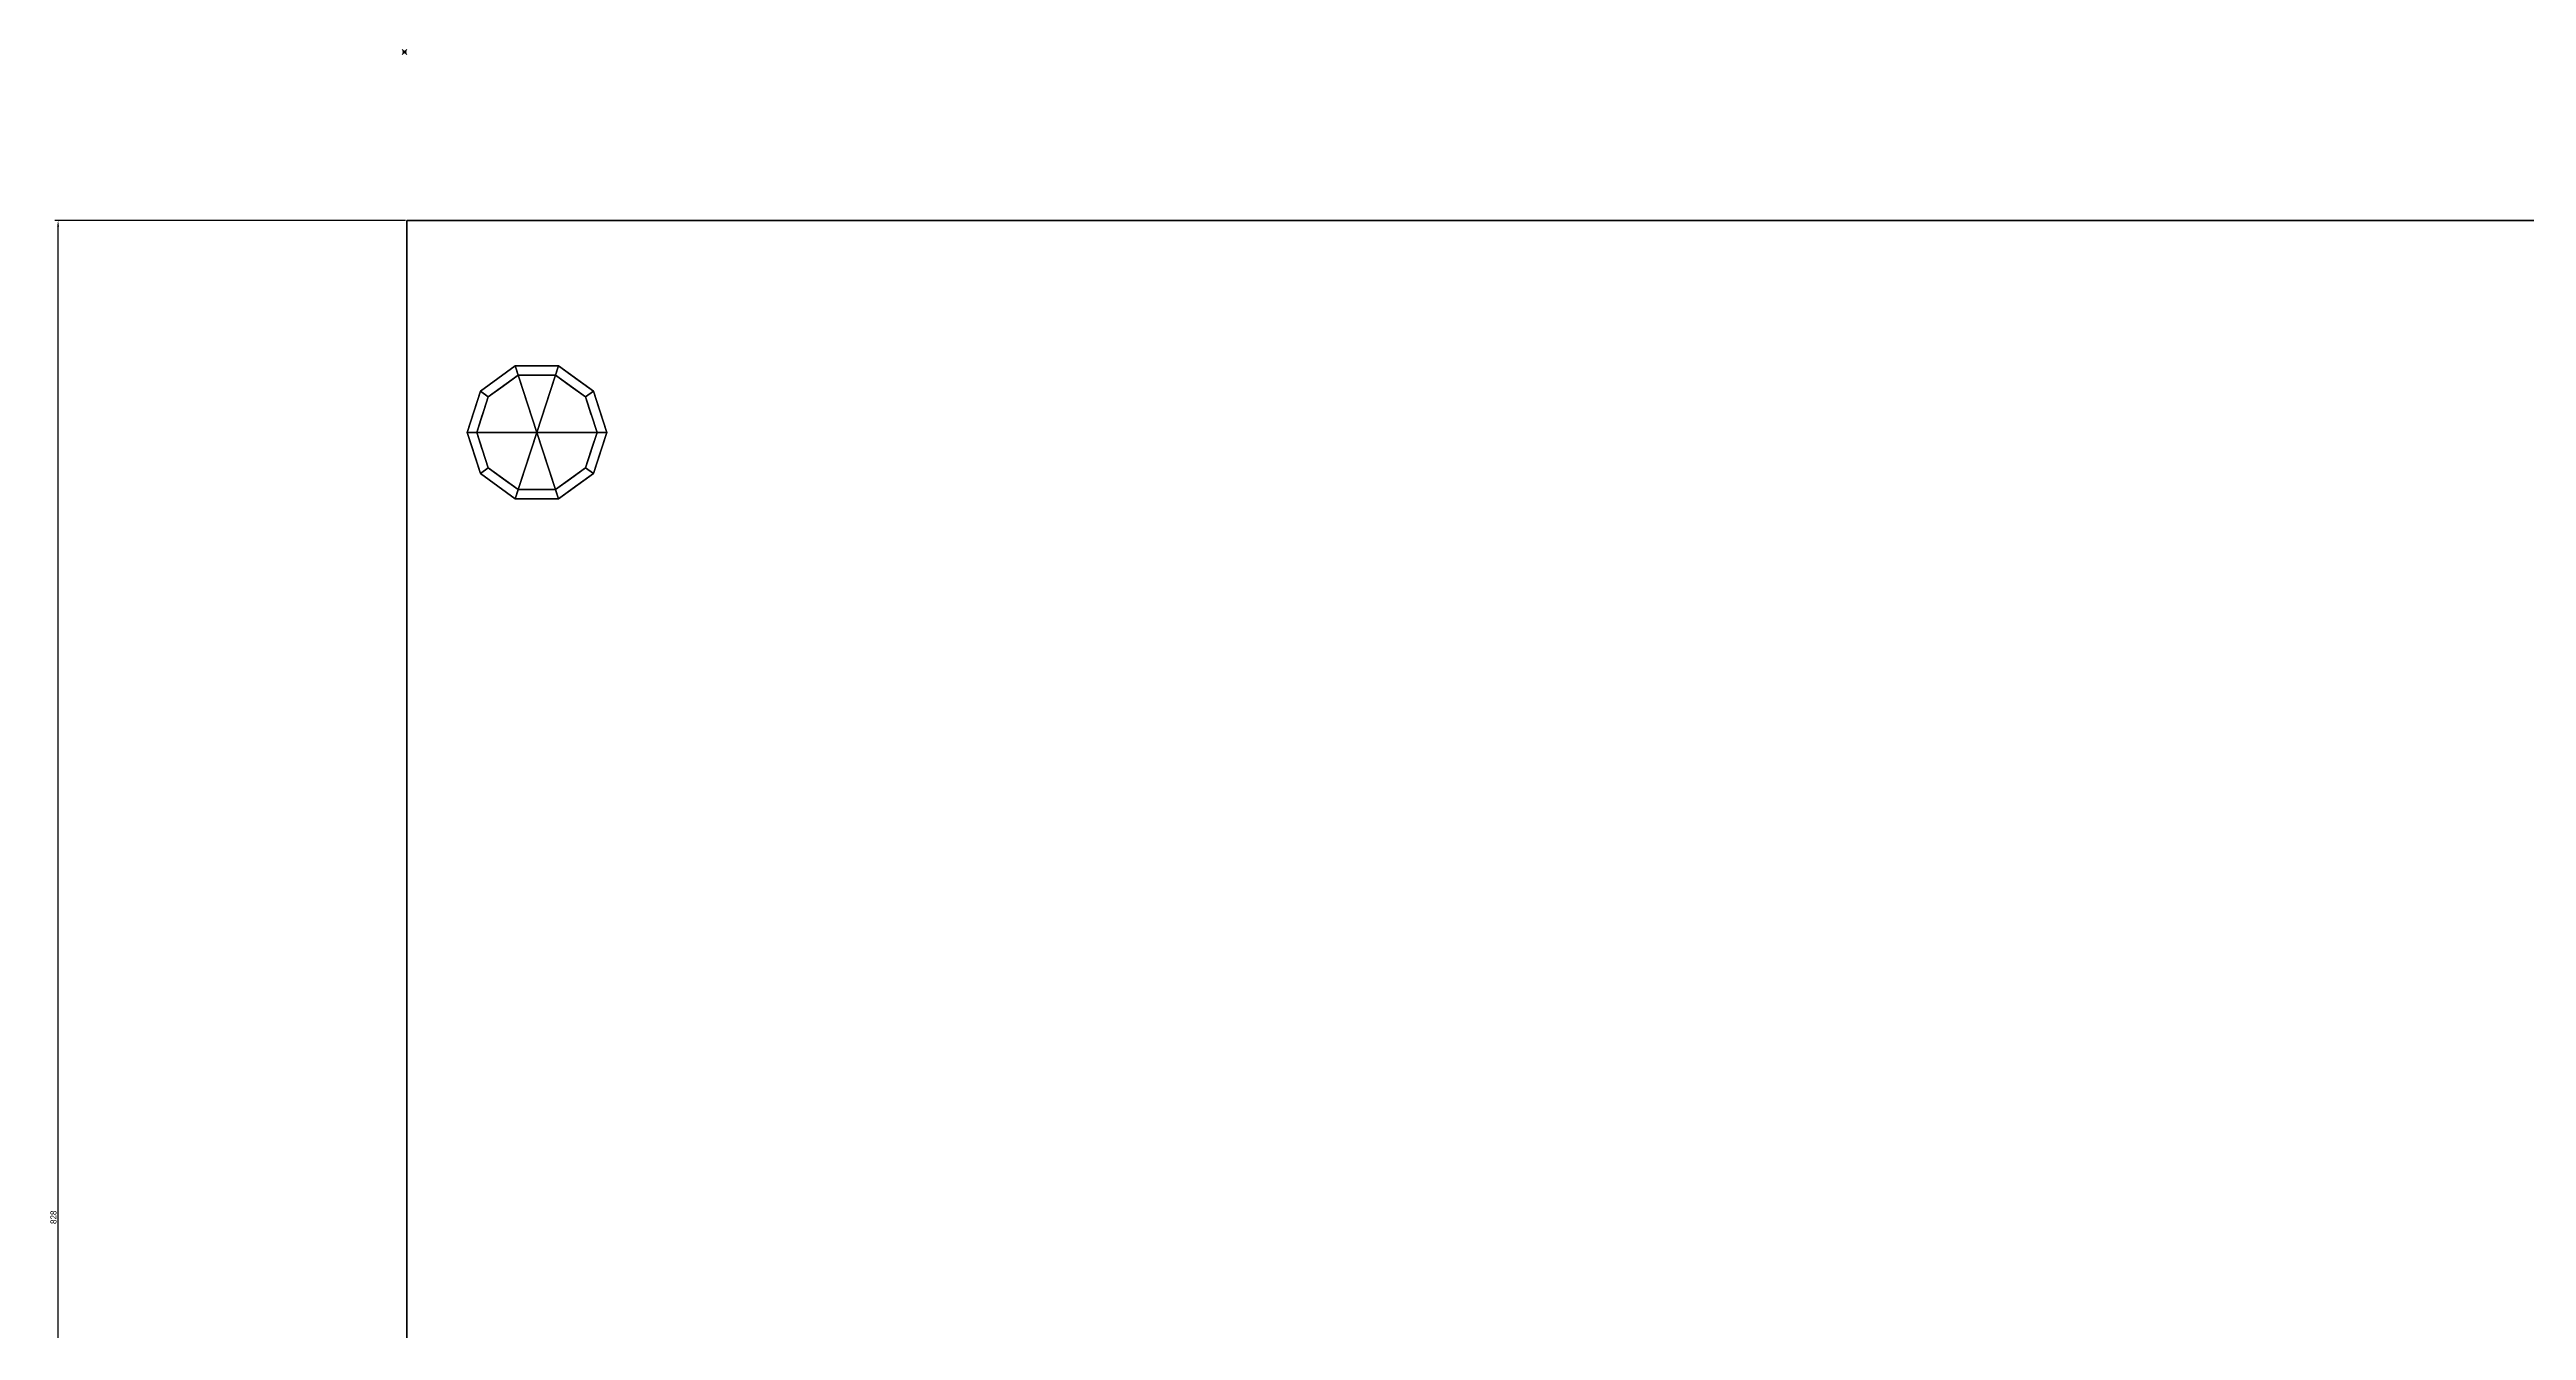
# Model space of a CAD drawing. Extents: x -147 to 1613, y -1063 to 1.
# Drawn here: x -147 to 881, y -531 to 1 of the extents above; entities that cross this region are included whole.
import ezdxf

# ---------------------------------------------------------------- set-up
doc = ezdxf.new("R2010")
doc.units = 0
doc.header["$PDMODE"] = 35
doc.linetypes.add('NASCOSTA', pattern=[9.525, 6.35, -3.175])
for name, color, linetype in [('IQ_200_2D', 1, 'Continuous'), ('IQ_200_3D', 1, 'Continuous'), ('IQ_INS_3D', 3, 'Continuous')]:
    doc.layers.add(name, color=color, linetype=linetype)
doc.dimstyles.new('ISO-25', dxfattribs={"dimtxt": 2.5, "dimasz": 2.5, "dimexe": 1.25, "dimexo": 0.625, "dimtad": 1, "dimtxsty": 'Standard', "dimcen": 2.5, "dimadec": 0, "dimazin": 0, "dimtfac": 1, "dimtmove": 0, "dimatfit": 3, "dimfxl": 1, "dimarcsym": 0})

# ---------------------------------------------------------------- blocks, each defined once
blk = doc.blocks.new('*D3')
at = {"color": 0, "linetype": 'ByBlock', "lineweight": -2, "transparency": 16777216}
for p, q in [((0.4, -70), (-145.2, -70)), ((-143.9, -895.5), (-143.9, -72.5)), ((0.4, -898), (-145.2, -898))]:
    blk.add_line(p, q, dxfattribs=at)
at = {"color": 0, "transparency": 16777216}
for points in [[(-144.3, -72.5), (-143.5, -72.5), (-143.9, -70)], [(-144.3, -895.5), (-143.5, -895.5), (-143.9, -898)]]:
    blk.add_solid(points, dxfattribs=at)
at = {"layer": 'Defpoints', "color": 0, "transparency": 16777216}
for p in [(-143.9, -70), (1, -70), (1, -898)]:
    blk.add_point(p, dxfattribs=at)
at = {"color": 0, "transparency": 16777216, "insert": (-145.8, -484), "char_height": 2.5, "attachment_point": 5, "rotation": 90}
blk.add_mtext('828', dxfattribs=at)

msp = doc.modelspace()

# ---------------------------------------------------------------- linework, layer by layer
at = {"layer": 'IQ_200_2D', "color": 7, "linetype": 'NASCOSTA', "ltscale": 10}
for p, q in [((1, -70), (1599, -70)), ((1, -898), (1, -70))]:
    msp.add_line(p, q, dxfattribs=at)
at = {"layer": 'IQ_INS_3D'}
msp.add_point((0, 0), dxfattribs=at)

# ---------------------------------------------------------------- dimensions: what is measured, and where the dimension line sits
dim = msp.add_linear_dim(base=(-143.933, -70), p1=(1, -898), p2=(1, -70), angle=90, dimstyle='ISO-25', override={"dimarcsym": 1})
dim.commit()
dim.dimension.update_dxf_attribs({"geometry": '*D3', "text_midpoint": (-145.808, -484)})

# ---------------------------------------------------------------- meshes
at = {"layer": 'IQ_200_3D'}
mesh = msp.add_polyface(dxfattribs=at)
corners = [(1, -70, 650), (1, -853, 650), (1599, -853, 650), (1599, -70, 650)]
mesh.append_faces([[corners[k] for k in face] for face in [(0, 1, 2, 3)]])
mesh = msp.add_polyface(dxfattribs=at)
corners = [(1599, -853, 200), (1, -853, 200), (1, -70, 200), (1599, -70, 200)]
mesh.append_faces([[corners[k] for k in face] for face in [(0, 1, 2, 3)]])
mesh = msp.add_polyface(dxfattribs=at)
corners = [(1599, -70, 650), (1599, -70, 200), (1, -70, 200), (1, -70, 650)]
mesh.append_faces([[corners[k] for k in face] for face in [(0, 1, 2, 3)]])
mesh = msp.add_polyface(dxfattribs=at)
corners = [(1, -70, 650), (1, -70, 200), (1, -853, 200), (1, -853, 650)]
mesh.append_faces([[corners[k] for k in face] for face in [(0, 1, 2, 3)]])
mesh = msp.add_polyface(dxfattribs=at)
corners = [(55, -158, 200), (84, -158, 200), (78.461, -140.954, 200), (63.961, -130.419, 200), (46.039, -130.419, 200), (31.539, -140.954, 200), (26, -158, 200)]
mesh.append_faces([[corners[k] for k in face] for face in [(4, 0, 3)]], dxfattribs={"vtx0": -1, "vtx1": -1})
mesh.append_faces([[corners[k] for k in face] for face in [(2, 3, 0, 1)]], dxfattribs={"vtx1": -1})
mesh.append_faces([[corners[k] for k in face] for face in [(5, 6, 0, 4)]], dxfattribs={"vtx2": -1})
mesh = msp.add_polyface(dxfattribs=at)
corners = [(84, -158, 200), (84, -158, 25), (78.461, -140.954, 25), (63.961, -130.419, 25), (46.039, -130.419, 25), (31.539, -140.954, 25), (26, -158, 25), (26, -158, 200), (31.539, -140.954, 200), (46.039, -130.419, 200), (63.961, -130.419, 200), (78.461, -140.954, 200), (29.306, -147.825, 200), (28.769, -149.477, 25), (38.789, -135.687, 25), (38.789, -135.687, 200), (55, -130.419, 200), (55, -130.419, 25), (71.211, -135.687, 25), (71.211, -135.687, 200), (80.694, -147.825, 25), (81.231, -149.477, 200), (27.653, -152.912, 200), (82.347, -152.912, 25)]
mesh.append_faces([[corners[k] for k in face] for face in [(13, 12, 5), (0, 23, 21), (21, 20, 11), (2, 11, 20)]], dxfattribs={"vtx0": -1, "vtx1": -1})
mesh.append_faces([[corners[k] for k in face] for face in [(5, 8, 15, 14), (14, 15, 9, 4), (22, 13, 6), (10, 3, 17, 16), (3, 10, 19, 18), (11, 2, 18, 19), (4, 9, 16, 17)]], dxfattribs={"vtx0": -1, "vtx2": -1})
mesh.append_faces([[corners[k] for k in face] for face in [(22, 12, 13), (12, 8, 5), (23, 20, 21)]], dxfattribs={"vtx1": -1, "vtx2": -1})
mesh.append_faces([[corners[k] for k in face] for face in [(6, 7, 22), (0, 1, 23)]], dxfattribs={"vtx2": -1})
mesh = msp.add_polyface(dxfattribs=at)
corners = [(84, -158, 25), (80, -158, 25), (75.225, -143.305, 25), (62.725, -134.224, 25), (47.275, -134.224, 25), (34.775, -143.305, 25), (30, -158, 25), (26, -158, 25), (31.539, -140.954, 25), (46.039, -130.419, 25), (63.961, -130.419, 25), (78.461, -140.954, 25)]
mesh.append_faces([[corners[k] for k in face] for face in [(5, 8, 9, 4)]], dxfattribs={"vtx0": -1, "vtx2": -1})
mesh.append_faces([[corners[k] for k in face] for face in [(1, 2, 11, 0)]], dxfattribs={"vtx1": -1})
mesh.append_faces([[corners[k] for k in face] for face in [(3, 4, 9, 10), (2, 3, 10, 11)]], dxfattribs={"vtx1": -1, "vtx3": -1})
mesh.append_faces([[corners[k] for k in face] for face in [(6, 7, 8, 5)]], dxfattribs={"vtx2": -1})
mesh = msp.add_polyface(dxfattribs=at)
corners = [(80, -158, 25), (80, -158, 0), (75.225, -143.305, 0), (62.725, -134.224, 0), (47.275, -134.224, 0), (34.775, -143.305, 0), (30, -158, 0), (30, -158, 25), (34.775, -143.305, 25), (47.275, -134.224, 25), (62.725, -134.224, 25), (75.225, -143.305, 25), (32.315, -150.874, 0), (32.387, -150.653, 25), (41.025, -138.764, 25), (41.025, -138.764, 0), (55, -134.224, 25), (55, -134.224, 0), (77.685, -150.874, 0), (77.613, -150.653, 25), (68.975, -138.764, 25), (68.975, -138.764, 0)]
mesh.append_faces([[corners[k] for k in face] for face in [(12, 13, 5)]], dxfattribs={"vtx0": -1, "vtx1": -1})
mesh.append_faces([[corners[k] for k in face] for face in [(5, 13, 8)]], dxfattribs={"vtx0": -1, "vtx2": -1})
mesh.append_faces([[corners[k] for k in face] for face in [(7, 13, 12), (18, 2, 19), (11, 19, 2), (19, 0, 18)]], dxfattribs={"vtx1": -1, "vtx2": -1})
mesh.append_faces([[corners[k] for k in face] for face in [(9, 16, 17, 4), (8, 14, 15, 5), (4, 15, 14, 9), (16, 10, 3, 17), (2, 21, 20, 11), (21, 3, 10, 20)]], dxfattribs={"vtx1": -1, "vtx3": -1})
mesh.append_faces([[corners[k] for k in face] for face in [(12, 6, 7), (0, 1, 18)]], dxfattribs={"vtx2": -1})
mesh = msp.add_polyface(dxfattribs=at)
corners = [(80, -158, 0), (55, -158, 0), (30, -158, 0), (34.775, -143.305, 0), (47.275, -134.224, 0), (62.725, -134.224, 0), (75.225, -143.305, 0)]
mesh.append_faces([[corners[k] for k in face] for face in [(1, 5, 6, 0)]], dxfattribs={"vtx0": -1})
mesh.append_faces([[corners[k] for k in face] for face in [(5, 1, 4)]], dxfattribs={"vtx0": -1, "vtx1": -1})
mesh.append_faces([[corners[k] for k in face] for face in [(1, 2, 3, 4)]], dxfattribs={"vtx3": -1})
mesh = msp.add_polyface(dxfattribs=at)
corners = [(55, -158, 200), (26, -158, 200), (31.539, -175.046, 200), (46.039, -185.581, 200), (63.961, -185.581, 200), (78.461, -175.046, 200), (84, -158, 200)]
mesh.append_faces([[corners[k] for k in face] for face in [(2, 3, 0, 1)]], dxfattribs={"vtx1": -1})
mesh.append_faces([[corners[k] for k in face] for face in [(3, 4, 0)]], dxfattribs={"vtx1": -1, "vtx2": -1})
mesh.append_faces([[corners[k] for k in face] for face in [(5, 6, 0, 4)]], dxfattribs={"vtx2": -1})
mesh = msp.add_polyface(dxfattribs=at)
corners = [(26, -158, 200), (26, -158, 25), (31.539, -175.046, 25), (46.039, -185.581, 25), (63.961, -185.581, 25), (78.461, -175.046, 25), (84, -158, 25), (84, -158, 200), (78.461, -175.046, 200), (63.961, -185.581, 200), (46.039, -185.581, 200), (31.539, -175.046, 200), (71.211, -180.313, 200), (71.211, -180.313, 25), (81.231, -166.523, 200), (81.231, -166.523, 25), (55, -185.581, 200), (55, -185.581, 25), (38.789, -180.313, 25), (38.789, -180.313, 200), (29.306, -168.175, 25), (28.769, -166.523, 200), (27.653, -163.088, 25)]
mesh.append_faces([[corners[k] for k in face] for face in [(0, 22, 21), (2, 11, 20), (21, 20, 11)]], dxfattribs={"vtx0": -1, "vtx1": -1})
mesh.append_faces([[corners[k] for k in face] for face in [(13, 12, 9, 4), (8, 5, 15, 14), (5, 8, 12, 13), (10, 3, 17, 16), (3, 10, 19, 18), (18, 19, 11, 2), (4, 9, 16, 17)]], dxfattribs={"vtx0": -1, "vtx2": -1})
mesh.append_faces([[corners[k] for k in face] for face in [(22, 20, 21)]], dxfattribs={"vtx1": -1, "vtx2": -1})
mesh.append_faces([[corners[k] for k in face] for face in [(0, 1, 22)]], dxfattribs={"vtx2": -1})
mesh.append_faces([[corners[k] for k in face] for face in [(15, 6, 7, 14)]], dxfattribs={"vtx3": -1})
mesh = msp.add_polyface(dxfattribs=at)
corners = [(26, -158, 25), (30, -158, 25), (34.775, -172.695, 25), (47.275, -181.776, 25), (62.725, -181.776, 25), (75.225, -172.695, 25), (80, -158, 25), (84, -158, 25), (78.461, -175.046, 25), (63.961, -185.581, 25), (46.039, -185.581, 25), (31.539, -175.046, 25)]
mesh.append_faces([[corners[k] for k in face] for face in [(8, 5, 6, 7)]], dxfattribs={"vtx0": -1})
mesh.append_faces([[corners[k] for k in face] for face in [(10, 3, 4, 9), (9, 4, 5, 8)]], dxfattribs={"vtx0": -1, "vtx2": -1})
mesh.append_faces([[corners[k] for k in face] for face in [(10, 11, 2, 3)]], dxfattribs={"vtx1": -1, "vtx3": -1})
mesh.append_faces([[corners[k] for k in face] for face in [(11, 0, 1, 2)]], dxfattribs={"vtx3": -1})
mesh = msp.add_polyface(dxfattribs=at)
corners = [(30, -158, 25), (30, -158, 0), (34.775, -172.695, 0), (47.275, -181.776, 0), (62.725, -181.776, 0), (75.225, -172.695, 0), (80, -158, 0), (80, -158, 25), (75.225, -172.695, 25), (62.725, -181.776, 25), (47.275, -181.776, 25), (34.775, -172.695, 25), (68.975, -177.236, 0), (68.975, -177.236, 25), (77.613, -165.347, 25), (77.613, -165.347, 0), (55, -181.776, 25), (55, -181.776, 0), (32.315, -165.126, 0), (32.387, -165.347, 25), (41.025, -177.236, 0), (41.025, -177.236, 25)]
mesh.append_faces([[corners[k] for k in face] for face in [(3, 10, 21, 20), (20, 21, 11, 2)]], dxfattribs={"vtx0": -1, "vtx2": -1})
mesh.append_faces([[corners[k] for k in face] for face in [(7, 14, 15, 6)]], dxfattribs={"vtx1": -1})
mesh.append_faces([[corners[k] for k in face] for face in [(18, 2, 19), (11, 19, 2), (19, 0, 18)]], dxfattribs={"vtx1": -1, "vtx2": -1})
mesh.append_faces([[corners[k] for k in face] for face in [(14, 8, 5, 15), (16, 10, 3, 17), (13, 9, 4, 12), (8, 13, 12, 5), (9, 16, 17, 4)]], dxfattribs={"vtx1": -1, "vtx3": -1})
mesh.append_faces([[corners[k] for k in face] for face in [(0, 1, 18)]], dxfattribs={"vtx2": -1})
mesh = msp.add_polyface(dxfattribs=at)
corners = [(30, -158, 0), (55, -158, 0), (80, -158, 0), (75.225, -172.695, 0), (62.725, -181.776, 0), (47.275, -181.776, 0), (34.775, -172.695, 0)]
mesh.append_faces([[corners[k] for k in face] for face in [(1, 5, 6, 0)]], dxfattribs={"vtx0": -1})
mesh.append_faces([[corners[k] for k in face] for face in [(1, 4, 5)]], dxfattribs={"vtx0": -1, "vtx2": -1})
mesh.append_faces([[corners[k] for k in face] for face in [(1, 2, 3, 4)]], dxfattribs={"vtx3": -1})

doc.saveas('drawing.dxf')
